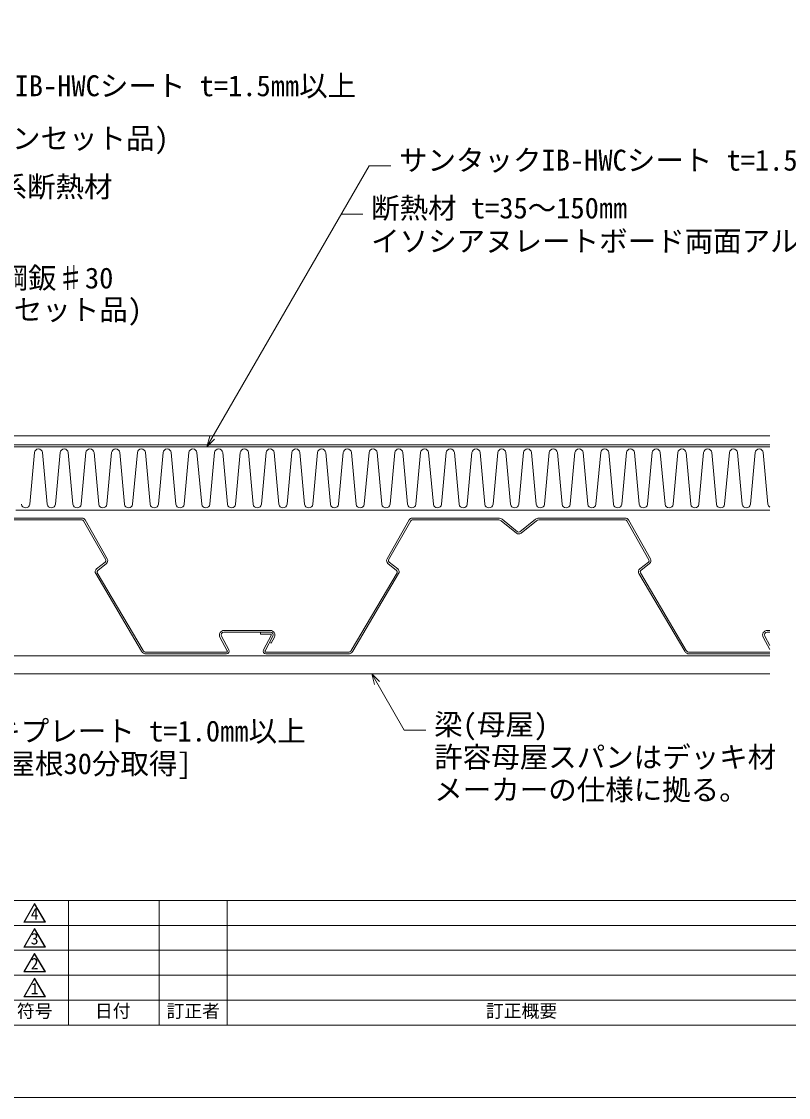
# Model space of a CAD drawing. Units: millimetres, scale not verified. Extents: x -840 to 840, y -594 to 594.
# Drawn here: x 99 to 523, y -594 to 0 of the extents above; entities that cross this region are included whole.
import ezdxf
from ezdxf.enums import TextEntityAlignment as Align

# ---------------------------------------------------------------- set-up
doc = ezdxf.new("R2010")
doc.units = ezdxf.units.MM
doc.header["$LTSCALE"] = 2
for name, color, linetype, lineweight in [('0-0_輪郭線', 2, 'Continuous', 9), ('0-1_図面枠', 7, 'Continuous', 9), ('0-2_タイトル文字', 5, 'Continuous', 9), ('0-3_表題欄', 7, 'Continuous', 9), ('0-4_0', 7, 'Continuous', 9), ('0-6_断熱材', 4, 'Continuous', 9), ('0-9_基準線(IBｼｰﾄ)', 4, 'Continuous', 9), ('0-A_寸法線', 7, 'Continuous', 9), ('0-B_躯体', 7, 'Continuous', 9), ('1-1_鋼材(受け鋼鈑)', 7, 'Continuous', 9)]:
    doc.layers.add(name, color=color, linetype=linetype, lineweight=lineweight)
doc.styles.add('ＭＳ ゴシック', font='')
doc.styles.get('ＭＳ ゴシック').set_extended_font_data('MS Gothic')

# ---------------------------------------------------------------- blocks, each defined once
blk = doc.blocks.new('囲い文字1')
at = {"layer": '0-2_タイトル文字'}
for p, q in [((0.731, -20.663), (0.615, -20.663)), ((0.934, -20.263), (0.846, -20.263)), ((1.022, -20.263), (0.934, -20.263)), ((1.253, -20.663), (1.137, -20.663)), ((-1.117, -23.863), (-1.232, -23.863)), ((-0.886, -23.463), (-1.001, -23.463)), ((-0.655, -23.063), (-0.77, -23.063)), ((-0.424, -22.663), (-0.539, -22.663)), ((-0.193, -22.263), (-0.309, -22.263)), ((0.038, -21.863), (-0.078, -21.863)), ((0.269, -21.463), (0.153, -21.463)), ((0.5, -21.063), (0.384, -21.063)), ((1.484, -21.063), (1.368, -21.063)), ((1.715, -21.463), (1.599, -21.463)), ((1.946, -21.863), (1.83, -21.863)), ((2.177, -22.263), (2.061, -22.263)), ((2.408, -22.663), (2.292, -22.663)), ((2.638, -23.063), (2.523, -23.063)), ((2.869, -23.463), (2.754, -23.463)), ((3.1, -23.863), (2.985, -23.863)), ((-2.272, -25.863), (-2.387, -25.863)), ((-2.041, -25.463), (-2.156, -25.463)), ((-1.81, -25.063), (-1.925, -25.063)), ((-1.579, -24.663), (-1.694, -24.663)), ((-1.348, -24.263), (-1.463, -24.263)), ((3.331, -24.263), (3.216, -24.263)), ((3.562, -24.663), (3.447, -24.663)), ((3.793, -25.063), (3.678, -25.063)), ((4.024, -25.463), (3.909, -25.463)), ((4.255, -25.863), (4.14, -25.863))]:
    blk.add_line(p, q, dxfattribs=at)
for points in [[(-2.329, -25.963), (0.934, -20.311), (0.934, -20.111), (-2.502, -26.063)], [(0.934, -20.311), (4.197, -25.963), (4.37, -26.063), (0.934, -20.111)], [(4.197, -25.963), (-2.329, -25.963), (-2.502, -26.063), (4.37, -26.063)]]:
    blk.add_lwpolyline(points, close=True, dxfattribs=at)
at = {"layer": '0-2_タイトル文字', "style": 'ＭＳ ゴシック'}
blk.add_text('1', height=3.651, dxfattribs=at).set_placement((-0.301, -26.315), align=Align.BOTTOM_LEFT)
blk = doc.blocks.new('U43')
at = {"layer": '0-4_0', "xscale": 3.446988, "yscale": 3.446988}
blk.add_blockref('囲い文字1', (8.327, 89.667), dxfattribs=at)
blk = doc.blocks.new('囲い文字2')
at = {"layer": '0-2_タイトル文字'}
for p, q in [((-14.846, 34.616), (-14.962, 34.616)), ((-14.615, 35.016), (-14.731, 35.016)), ((-14.384, 35.416), (-14.5, 35.416)), ((-14.153, 35.816), (-14.269, 35.816)), ((-13.922, 36.216), (-14.038, 36.216)), ((-13.691, 36.616), (-13.807, 36.616)), ((-13.488, 37.016), (-13.576, 37.016)), ((-13.4, 37.016), (-13.488, 37.016)), ((-13.169, 36.616), (-13.285, 36.616)), ((-12.938, 36.216), (-13.054, 36.216)), ((-12.707, 35.816), (-12.823, 35.816)), ((-12.477, 35.416), (-12.592, 35.416)), ((-12.246, 35.016), (-12.361, 35.016)), ((-12.015, 34.616), (-12.13, 34.616)), ((-16.694, 31.416), (-16.809, 31.416)), ((-16.463, 31.816), (-16.578, 31.816)), ((-16.232, 32.216), (-16.347, 32.216)), ((-16.001, 32.616), (-16.116, 32.616)), ((-15.77, 33.016), (-15.885, 33.016)), ((-15.539, 33.416), (-15.654, 33.416)), ((-15.308, 33.816), (-15.424, 33.816)), ((-15.077, 34.216), (-15.193, 34.216)), ((-11.784, 34.216), (-11.899, 34.216)), ((-11.553, 33.816), (-11.668, 33.816)), ((-11.322, 33.416), (-11.437, 33.416)), ((-11.091, 33.016), (-11.206, 33.016)), ((-10.86, 32.616), (-10.975, 32.616)), ((-10.629, 32.216), (-10.745, 32.216)), ((-10.398, 31.816), (-10.514, 31.816)), ((-10.167, 31.416), (-10.283, 31.416))]:
    blk.add_line(p, q, dxfattribs=at)
for points in [[(-16.751, 31.316), (-13.488, 36.968), (-13.488, 37.168), (-16.925, 31.216)], [(-13.488, 36.968), (-10.225, 31.316), (-10.052, 31.216), (-13.488, 37.168)], [(-10.225, 31.316), (-16.751, 31.316), (-16.925, 31.216), (-10.052, 31.216)]]:
    blk.add_lwpolyline(points, close=True, dxfattribs=at)
at = {"layer": '0-2_タイトル文字', "style": 'ＭＳ ゴシック'}
blk.add_text('2', height=3.651, dxfattribs=at).set_placement((-14.724, 30.963), align=Align.BOTTOM_LEFT)
blk = doc.blocks.new('U44')
at = {"layer": '0-4_0', "xscale": 3.446988, "yscale": 3.446988}
blk.add_blockref('囲い文字2', (58.041, -107.772), dxfattribs=at)
blk = doc.blocks.new('囲い文字3')
at = {"layer": '0-2_タイトル文字'}
for p, q in [((-6.631, 17.4), (-6.746, 17.4)), ((-6.4, 17.8), (-6.515, 17.8)), ((-6.169, 18.2), (-6.284, 18.2)), ((-5.938, 18.6), (-6.054, 18.6)), ((-5.707, 19), (-5.823, 19)), ((-5.476, 19.4), (-5.592, 19.4)), ((-5.245, 19.8), (-5.361, 19.8)), ((-5.042, 20.2), (-5.13, 20.2)), ((-4.954, 20.2), (-5.042, 20.2)), ((-4.723, 19.8), (-4.839, 19.8)), ((-4.492, 19.4), (-4.608, 19.4)), ((-4.261, 19), (-4.377, 19)), ((-4.03, 18.6), (-4.146, 18.6)), ((-3.799, 18.2), (-3.915, 18.2)), ((-3.568, 17.8), (-3.684, 17.8)), ((-3.337, 17.4), (-3.453, 17.4)), ((-8.247, 14.6), (-8.363, 14.6)), ((-8.017, 15), (-8.132, 15)), ((-7.786, 15.4), (-7.901, 15.4)), ((-7.555, 15.8), (-7.67, 15.8)), ((-7.324, 16.2), (-7.439, 16.2)), ((-7.093, 16.6), (-7.208, 16.6)), ((-6.862, 17), (-6.977, 17)), ((-3.107, 17), (-3.222, 17)), ((-2.876, 16.6), (-2.991, 16.6)), ((-2.645, 16.2), (-2.76, 16.2)), ((-2.414, 15.8), (-2.529, 15.8)), ((-2.183, 15.4), (-2.298, 15.4)), ((-1.952, 15), (-2.067, 15)), ((-1.721, 14.6), (-1.836, 14.6))]:
    blk.add_line(p, q, dxfattribs=at)
for points in [[(-8.305, 14.5), (-5.042, 20.152), (-5.042, 20.352), (-8.478, 14.4)], [(-5.042, 20.152), (-1.779, 14.5), (-1.605, 14.4), (-5.042, 20.352)], [(-1.779, 14.5), (-8.305, 14.5), (-8.478, 14.4), (-1.605, 14.4)]]:
    blk.add_lwpolyline(points, close=True, dxfattribs=at)
at = {"layer": '0-2_タイトル文字', "style": 'ＭＳ ゴシック'}
blk.add_text('3', height=3.651, dxfattribs=at).set_placement((-6.277, 14.147), align=Align.BOTTOM_LEFT)
blk = doc.blocks.new('U45')
at = {"layer": '0-4_0', "xscale": 3.446988, "yscale": 3.446988}
blk.add_blockref('囲い文字3', (28.926, -49.807), dxfattribs=at)
blk = doc.blocks.new('囲い文字4')
at = {"layer": '0-2_タイトル文字'}
for p, q in [((-7.02, 13.976), (-7.135, 13.976)), ((-6.789, 14.376), (-6.904, 14.376)), ((-6.558, 14.776), (-6.673, 14.776)), ((-6.327, 15.176), (-6.442, 15.176)), ((-6.096, 15.576), (-6.211, 15.576)), ((-5.865, 15.976), (-5.981, 15.976)), ((-5.662, 16.376), (-5.75, 16.376)), ((-5.574, 16.376), (-5.662, 16.376)), ((-5.343, 15.976), (-5.458, 15.976)), ((-5.112, 15.576), (-5.227, 15.576)), ((-4.881, 15.176), (-4.997, 15.176)), ((-4.65, 14.776), (-4.766, 14.776)), ((-4.419, 14.376), (-4.535, 14.376)), ((-4.188, 13.976), (-4.304, 13.976)), ((-8.867, 10.776), (-8.983, 10.776)), ((-8.636, 11.176), (-8.752, 11.176)), ((-8.405, 11.576), (-8.521, 11.576)), ((-8.174, 11.976), (-8.29, 11.976)), ((-7.944, 12.376), (-8.059, 12.376)), ((-7.713, 12.776), (-7.828, 12.776)), ((-7.482, 13.176), (-7.597, 13.176)), ((-7.251, 13.576), (-7.366, 13.576)), ((-3.957, 13.576), (-4.073, 13.576)), ((-3.726, 13.176), (-3.842, 13.176)), ((-3.495, 12.776), (-3.611, 12.776)), ((-3.264, 12.376), (-3.38, 12.376)), ((-3.034, 11.976), (-3.149, 11.976)), ((-2.803, 11.576), (-2.918, 11.576)), ((-2.572, 11.176), (-2.687, 11.176)), ((-2.341, 10.776), (-2.456, 10.776))]:
    blk.add_line(p, q, dxfattribs=at)
for points in [[(-8.925, 10.676), (-5.662, 16.328), (-5.662, 16.528), (-9.098, 10.576)], [(-5.662, 16.328), (-2.398, 10.676), (-2.225, 10.576), (-5.662, 16.528)], [(-2.398, 10.676), (-8.925, 10.676), (-9.098, 10.576), (-2.225, 10.576)]]:
    blk.add_lwpolyline(points, close=True, dxfattribs=at)
at = {"layer": '0-2_タイトル文字', "style": 'ＭＳ ゴシック'}
blk.add_text('4', height=3.651, dxfattribs=at).set_placement((-6.897, 10.323), align=Align.BOTTOM_LEFT)
blk = doc.blocks.new('U46')
at = {"layer": '0-4_0', "xscale": 3.446988, "yscale": 3.446988}
blk.add_blockref('囲い文字4', (31.063, -36.626), dxfattribs=at)
blk = doc.blocks.new('T22')
at = {"layer": '0-3_表題欄'}
for p, q in [((0, 137.5), (900, 137.5)), ((0, 0), (0, 137.5)), ((75, 0), (75, 137.5)), ((175, 0), (175, 137.5)), ((250, 0), (250, 137.5)), ((900, 0), (900, 137.5)), ((0, 110), (900, 110)), ((0, 82.5), (900, 82.5)), ((0, 55), (900, 55)), ((0, 27.5), (900, 27.5)), ((0, 0), (900, 0))]:
    blk.add_line(p, q, dxfattribs=at)
for name, p in [('U46', (25.953, 113.75)), ('U45', (25.953, 86.25)), ('U44', (25.953, 58.75)), ('U43', (25.953, 31.25))]:
    blk.add_blockref(name, p, dxfattribs=at)
at = {"layer": '0-3_表題欄', "style": 'ＭＳ ゴシック'}
for s, p in [('符号', (17.895, 3.902)), ('日付', (104.172, 4.044)), ('訂正者', (183.145, 3.939)), ('訂正概要', (535.895, 3.977))]:
    blk.add_text(s, height=14.43, dxfattribs=at).set_placement(p, align=Align.BOTTOM_LEFT)

msp = doc.modelspace()

# ---------------------------------------------------------------- linework, layer by layer
at = {"layer": '0-0_輪郭線'}
msp.add_lwpolyline([(800, 554), (-800, 554), (-800, -554), (800, -554)], close=True, dxfattribs=at)
at = {"layer": '0-1_図面枠'}
msp.add_lwpolyline([(840, -594), (840, 594), (-840, 594), (-840, -594)], close=True, dxfattribs=at)
at = {"layer": '0-6_断熱材', "color": 7}
for p, q in [((-67.815, -234.754), (512.185, -234.754)), ((512.185, -269.754), (95.828, -269.754))]:
    msp.add_line(p, q, dxfattribs=at)
at = {"layer": '0-6_断熱材'}
for p, q in [((106.109, -238.02), (103.508, -266.489)), ((110.615, -238.02), (113.216, -266.489)), ((120.323, -238.02), (117.723, -266.489)), ((124.83, -238.02), (127.431, -266.489)), ((134.538, -238.02), (131.938, -266.489)), ((139.045, -238.02), (141.645, -266.489)), ((148.753, -238.02), (146.152, -266.489)), ((153.26, -238.02), (155.86, -266.489)), ((162.968, -238.02), (160.367, -266.489)), ((167.474, -238.02), (170.075, -266.489)), ((177.182, -238.02), (174.582, -266.489)), ((181.689, -238.02), (184.29, -266.489)), ((191.397, -238.02), (188.796, -266.489)), ((195.904, -238.02), (198.504, -266.489)), ((205.612, -238.02), (203.011, -266.489)), ((210.119, -238.02), (212.719, -266.489)), ((219.826, -238.02), (217.226, -266.489)), ((224.333, -238.02), (226.934, -266.489)), ((234.041, -238.02), (231.441, -266.489)), ((238.548, -238.02), (241.149, -266.489)), ((248.256, -238.02), (245.655, -266.489)), ((252.763, -238.02), (255.363, -266.489)), ((262.471, -238.02), (259.87, -266.489)), ((266.978, -238.02), (269.578, -266.489)), ((276.685, -238.02), (274.085, -266.489)), ((281.192, -238.02), (283.793, -266.489)), ((290.9, -238.02), (288.3, -266.489)), ((295.407, -238.02), (298.007, -266.489)), ((305.115, -238.02), (302.514, -266.489)), ((309.622, -238.02), (312.222, -266.489)), ((319.33, -238.02), (316.729, -266.489)), ((323.836, -238.02), (326.437, -266.489)), ((333.544, -238.02), (330.944, -266.489)), ((338.051, -238.02), (340.652, -266.489)), ((347.759, -238.02), (345.159, -266.489)), ((352.266, -238.02), (354.866, -266.489)), ((361.974, -238.02), (359.373, -266.489)), ((366.481, -238.02), (369.081, -266.489)), ((376.189, -238.02), (373.588, -266.489)), ((380.695, -238.02), (383.296, -266.489)), ((390.403, -238.02), (387.803, -266.489)), ((394.91, -238.02), (397.511, -266.489)), ((404.618, -238.02), (402.017, -266.489)), ((409.125, -238.02), (411.725, -266.489)), ((418.833, -238.02), (416.232, -266.489)), ((423.34, -238.02), (425.94, -266.489)), ((433.047, -238.02), (430.447, -266.489)), ((437.554, -238.02), (440.155, -266.489)), ((447.262, -238.02), (444.662, -266.489)), ((451.769, -238.02), (454.37, -266.489)), ((461.477, -238.02), (458.876, -266.489)), ((465.984, -238.02), (468.584, -266.489)), ((475.692, -238.02), (473.091, -266.489)), ((480.199, -238.02), (482.799, -266.489)), ((489.906, -238.02), (487.306, -266.489)), ((494.413, -238.02), (497.014, -266.489)), ((504.121, -238.02), (501.521, -266.489)), ((508.628, -238.02), (511.229, -266.489))]:
    msp.add_line(p, q, dxfattribs=at)
for centre, start, end in [((108.362, -238.231), 5.35135, 174.64865), ((122.577, -238.231), 5.35135, 174.64865), ((136.791, -238.231), 5.35135, 174.64865), ((151.006, -238.231), 5.35135, 174.64865), ((165.221, -238.231), 5.35135, 174.64865), ((179.436, -238.231), 5.35135, 174.64865), ((193.65, -238.231), 5.35135, 174.64865), ((207.865, -238.231), 5.35135, 174.64865), ((222.08, -238.231), 5.35135, 174.64865), ((236.295, -238.231), 5.35135, 174.64865), ((250.509, -238.231), 5.35135, 174.64865), ((264.724, -238.231), 5.35135, 174.64865), ((278.939, -238.231), 5.35135, 174.64865), ((293.154, -238.231), 5.35135, 174.64865), ((307.368, -238.231), 5.35135, 174.64865), ((321.583, -238.231), 5.35135, 174.64865), ((335.798, -238.231), 5.35135, 174.64865), ((350.012, -238.231), 5.35135, 174.64865), ((364.227, -238.231), 5.35135, 174.64865), ((378.442, -238.231), 5.35135, 174.64865), ((392.657, -238.231), 5.35135, 174.64865), ((406.871, -238.231), 5.35135, 174.64865), ((421.086, -238.231), 5.35135, 174.64865), ((435.301, -238.231), 5.35135, 174.64865), ((449.516, -238.231), 5.35135, 174.64865), ((463.73, -238.231), 5.35135, 174.64865), ((477.945, -238.231), 5.35135, 174.64865), ((492.16, -238.231), 5.35135, 174.64865), ((506.375, -238.231), 5.35135, 174.64865), ((101.255, -266.278), 185.35135, 354.64865), ((115.469, -266.278), 185.35135, 354.64865), ((129.684, -266.278), 185.35135, 354.64865), ((143.899, -266.278), 185.35135, 354.64865), ((158.114, -266.278), 185.35135, 354.64865), ((172.328, -266.278), 185.35135, 354.64865), ((186.543, -266.278), 185.35135, 354.64865), ((200.758, -266.278), 185.35135, 354.64865), ((214.973, -266.278), 185.35135, 354.64865), ((229.187, -266.278), 185.35135, 354.64865), ((243.402, -266.278), 185.35135, 354.64865), ((257.617, -266.278), 185.35135, 354.64865), ((271.831, -266.278), 185.35135, 354.64865), ((286.046, -266.278), 185.35135, 354.64865), ((300.261, -266.278), 185.35135, 354.64865), ((314.476, -266.278), 185.35135, 354.64865), ((328.69, -266.278), 185.35135, 354.64865), ((342.905, -266.278), 185.35135, 354.64865), ((357.12, -266.278), 185.35135, 354.64865), ((371.335, -266.278), 185.35135, 354.64865), ((385.549, -266.278), 185.35135, 354.64865), ((399.764, -266.278), 185.35135, 354.64865), ((413.979, -266.278), 185.35135, 354.64865), ((428.194, -266.278), 185.35135, 354.64865), ((442.408, -266.278), 185.35135, 354.64865), ((456.623, -266.278), 185.35135, 354.64865), ((470.838, -266.278), 185.35135, 354.64865), ((485.052, -266.278), 185.35135, 354.64865), ((499.267, -266.278), 185.35135, 354.64865), ((513.482, -266.278), 185.35135, 235.04568)]:
    msp.add_arc(centre, 2.263, start, end, dxfattribs=at)
at = {"layer": '0-9_基準線(IBｼｰﾄ)', "color": 7}
for p, q in [((-11.086, -228.754), (512.185, -228.754)), ((-12.426, -233.754), (512.185, -233.754))]:
    msp.add_line(p, q, dxfattribs=at)
at = {"layer": '0-A_寸法線'}
for p, q in [((201.406, -234.754), (290.915, -79.719)), ((290.915, -79.719), (302.915, -79.719)), ((275.518, -106.388), (287.518, -106.388)), ((292.405, -360.154), (310.358, -391.25)), ((310.358, -391.25), (322.358, -391.25))]:
    msp.add_line(p, q, dxfattribs=at)
for points in [[(205.649, -230.512), (201.406, -234.754), (202.959, -228.959)], [(296.648, -364.397), (292.405, -360.154), (293.958, -365.95)]]:
    msp.add_lwpolyline(points, dxfattribs=at)
at = {"layer": '0-B_躯体'}
for p, q in [((-203.886, -350.154), (512.185, -350.154)), ((-203.886, -360.154), (512.185, -360.154))]:
    msp.add_line(p, q, dxfattribs=at)
at = {"layer": '1-1_鋼材(受け鋼鈑)'}
for p, q in [((132.448, -274.154), (84.68, -274.154)), ((84.68, -275.154), (132.448, -275.154)), ((133.318, -275.662), (145.479, -297.156)), ((146.349, -296.664), (134.188, -275.17)), ((313.04, -275.17), (300.879, -296.664)), ((301.749, -297.156), (313.91, -275.662)), ((362.548, -274.154), (314.78, -274.154)), ((314.78, -275.154), (362.548, -275.154)), ((363.797, -275.593), (372.365, -282.446)), ((372.989, -281.666), (364.422, -274.812)), ((382.806, -274.812), (374.239, -281.666)), ((374.863, -282.446), (383.431, -275.593)), ((432.448, -274.154), (384.68, -274.154)), ((384.68, -275.154), (432.448, -275.154)), ((433.318, -275.662), (445.479, -297.156)), ((446.349, -296.664), (434.188, -275.17)), ((145.229, -298.433), (140.462, -302.203)), ((141.082, -302.987), (145.849, -299.217)), ((301.379, -299.217), (306.146, -302.987)), ((306.766, -302.203), (301.999, -298.433)), ((445.229, -298.433), (440.462, -302.203)), ((441.082, -302.987), (445.849, -299.217)), ((139.98, -304.787), (165.244, -347.677)), ((166.105, -347.169), (140.841, -304.279)), ((306.387, -304.279), (281.123, -347.169)), ((281.984, -347.677), (307.249, -304.787)), ((439.98, -304.787), (465.244, -347.677)), ((466.105, -347.169), (440.841, -304.279)), ((236.446, -336.154), (210.782, -336.154)), ((210.782, -337.154), (236.446, -337.154)), ((512.185, -336.154), (510.782, -336.154)), ((510.782, -337.154), (512.185, -337.154)), ((208.581, -339.84), (212.611, -347.42)), ((213.494, -346.95), (209.462, -339.366)), ((236.886, -338.891), (232.601, -346.95)), ((233.484, -347.42), (237.77, -339.359)), ((508.581, -339.84), (512.185, -346.618)), ((512.185, -344.488), (509.462, -339.366)), ((212.17, -348.154), (167.829, -348.154)), ((167.829, -349.154), (212.17, -349.154)), ((279.399, -348.154), (233.926, -348.154)), ((233.926, -349.154), (279.399, -349.154)), ((512.17, -348.154), (467.829, -348.154)), ((467.829, -349.154), (512.17, -349.154))]:
    msp.add_line(p, q, dxfattribs=at)
for points in [[(236.446, -337.154), (230.942, -337.154), (230.942, -338.154), (236.446, -338.154)], [(237.767, -339.366), (235.968, -342.748), (236.851, -343.218), (238.653, -339.828)]]:
    msp.add_lwpolyline(points, dxfattribs=at)
for centre, radius, start, end in [((132.448, -276.154), 2, 29.5, 90), ((132.448, -276.154), 1, 29.5, 90), ((314.78, -276.154), 2, 90, 150.5), ((314.78, -276.154), 1, 90, 150.5), ((362.548, -277.154), 3, 51.34073, 90), ((362.548, -277.154), 2, 51.34073, 90), ((384.68, -277.154), 3, 90, 128.66027), ((384.68, -277.154), 2, 90, 128.66027), ((432.448, -276.154), 2, 29.5, 90), ((432.448, -276.154), 1, 29.5, 90), ((373.614, -280.885), 2, 231.34073, 308.66027), ((373.614, -280.885), 1, 231.34073, 308.66027), ((144.608, -297.648), 2, 308.34312, 29.5), ((302.62, -297.648), 2, 150.5, 231.65688), ((444.608, -297.648), 2, 308.34312, 29.5), ((141.703, -303.772), 2, 128.34312, 210.5), ((144.608, -297.648), 1, 308.34312, 29.5), ((302.62, -297.648), 1, 150.5, 231.65688), ((305.525, -303.772), 2, 329.5, 51.65688), ((441.703, -303.772), 2, 128.34312, 210.5), ((444.608, -297.648), 1, 308.34312, 29.5), ((141.703, -303.772), 1, 128.34312, 210.5), ((305.525, -303.772), 1, 329.5, 51.65688), ((441.703, -303.772), 1, 128.34312, 210.5), ((210.782, -338.654), 2.5, 90, 208.29949), ((210.782, -338.654), 1.5, 90, 208.29949), ((236.446, -338.654), 2.5, 332, 90), ((236.446, -338.654), 1.5, 331.70051, 90), ((236.446, -338.654), 1.5, 332, 90), ((236.446, -338.654), 0.5, 331.70051, 90), ((510.782, -338.654), 2.5, 90, 208.29949), ((510.782, -338.654), 1.5, 90, 208.29949), ((167.829, -346.154), 3, 210.5, 270), ((167.829, -346.154), 2, 210.5, 270), ((212.17, -347.654), 1.5, 270, 28), ((212.17, -347.654), 0.5, 270, 28), ((233.926, -347.654), 1.5, 152, 270), ((233.926, -347.654), 0.5, 152, 270), ((279.399, -346.154), 2, 270, 329.5), ((279.399, -346.154), 3, 270, 329.5), ((467.829, -346.154), 3, 210.5, 270), ((467.829, -346.154), 2, 210.5, 270), ((512.17, -347.654), 0.5, 270, 271.74394), ((512.17, -347.654), 1.5, 270, 270.58123)]:
    msp.add_arc(centre, radius, start, end, dxfattribs=at)

# ---------------------------------------------------------------- block references
at = {"layer": '0-3_表題欄', "xscale": 0.5, "yscale": 0.5}
msp.add_blockref('T22', (87.5, -554), dxfattribs=at)

# ---------------------------------------------------------------- texts
at = {"layer": '0-2_タイトル文字', "color": 7, "style": 'ＭＳ ゴシック'}
for s, p in [('先付けサンタックIB-HWCシート t=1.5㎜以上', (-30.753, -44.697)), ('IB積層鋼鈑(ドレンセット品)', (-24.253, -73.738)), ('サンタックIB-HWCシート t=1.5㎜以上', (307.455, -85.778)), ('イソシアヌレート系断熱材', (-39.65, -100.407)), ('断熱材 t=35～150㎜', (292.069, -112.185)), ('イソシアヌレートボード両面アルミ面材付き', (292.058, -130.447)), ('IB積層鋼鈑♯30', (39.664, -150.813)), ('(ドレンセット品)', (39.664, -168.313)), ('デッキプレート t=1.0㎜以上', (51.374, -400.938)), ('梁(母屋)', (326.899, -397.309)), ('[耐火屋根30分取得]', (51.374, -418.938)), ('許容母屋スパンはデッキ材', (326.899, -415.309)), ('メーカーの仕様に拠る。', (326.899, -433.309))]:
    msp.add_text(s, height=11.54, dxfattribs=at).set_placement(p, align=Align.BOTTOM_LEFT)

doc.saveas('drawing.dxf')
